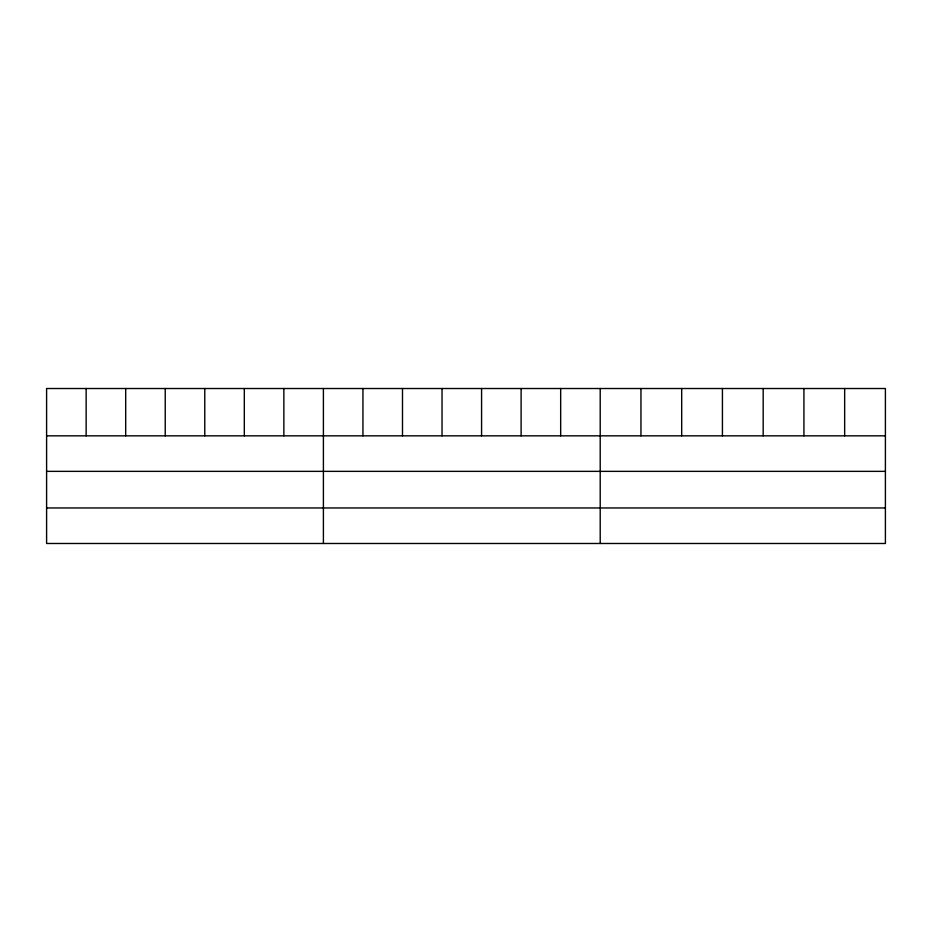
<?xml version="1.0" encoding="UTF-8"?>
<svg xmlns="http://www.w3.org/2000/svg" width="932" height="932" viewBox="0 0 932 932"><rect width="100%" height="100%" fill="white"/><g stroke="black" fill="none" stroke-linecap="round" stroke-linejoin="round"><path stroke-width="1.4" d="M885.4 471.359L885.4 388.516L46.6 388.516L46.6 543.484L885.4 543.484L885.4 471.359L46.6 471.359M46.6 435.838L885.4 435.838M46.6 507.963L885.4 507.963M844.66 388.516L844.66 435.838M803.92 388.516L803.92 435.838M763.18 388.516L763.18 435.838M722.428 388.516L722.428 435.838M681.688 388.516L681.688 435.838M640.948 388.516L640.948 435.838M600.208 388.516L600.208 543.484M560.668 388.516L560.668 435.838M521.116 388.516L521.116 435.838M481.576 388.516L481.576 435.838M442.036 388.516L442.036 435.838M402.496 388.516L402.496 435.838M362.944 388.516L362.944 435.838M323.404 388.516L323.404 543.484M283.864 388.516L283.864 435.838M244.312 388.516L244.312 435.838M204.772 388.516L204.772 435.838M165.232 388.516L165.232 435.838M125.692 388.516L125.692 435.838M86.14 388.516L86.14 435.838"/></g></svg>
